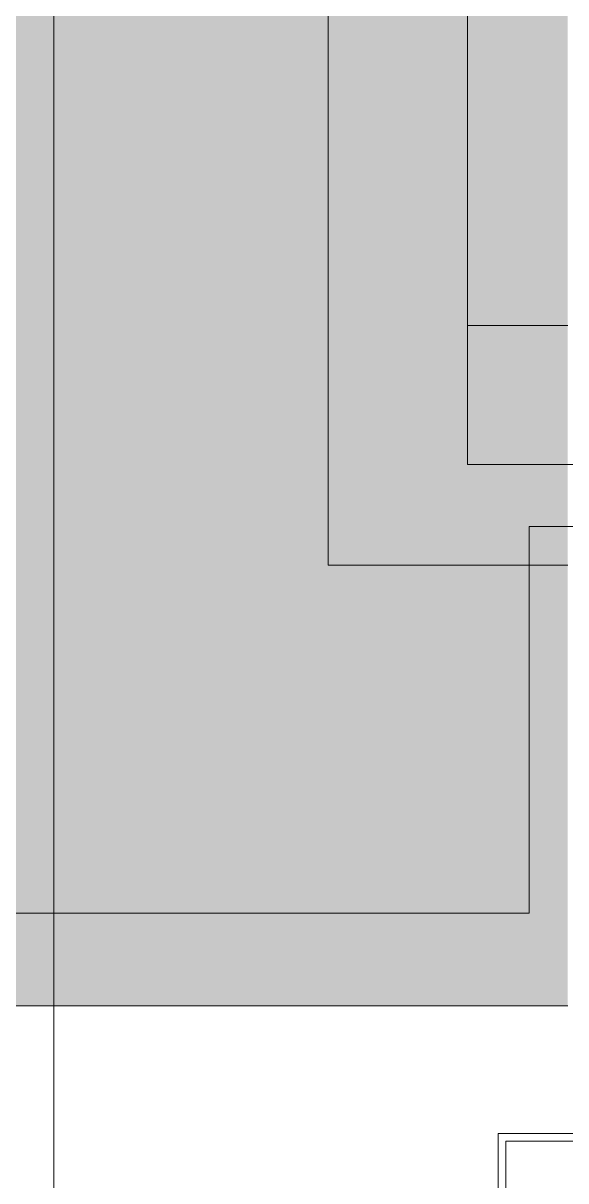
# Model space of a CAD drawing. Header units: metres. Extents: x -4 to 206, y -18 to 45.
# Drawn here: x 42.26 to 42.963, y -11.81 to -10.313 of the extents above; entities that cross this region are included whole.
import ezdxf

# ---------------------------------------------------------------- set-up
doc = ezdxf.new("R2010")
doc.units = ezdxf.units.M
doc.header["$MEASUREMENT"] = 0
doc.linetypes.add('Schnittlinie', pattern=[0.006, 0.003, -0.0015, 0, -0.0015])
doc.linetypes.add('Strichlinie eng', pattern=[0.002, 0.0015, -0.0005])
for name, color, linetype in [('3._DD PP STG2_4_000 Achsraster', 7, 'Continuous'), ('3._DD PP STG2_4_110 Wand Aussen', 7, 'Continuous'), ('3._DD PP STG2_4_210 Decke', 7, 'Continuous'), ('3._DD PP STG2_4_220 Bodenaufbau - Außen_ Gefälle', 7, 'Continuous'), ('3._DD PP STG2_4_310 Dachkonstruktion massiv', 7, 'Continuous'), ('3._DD PP STG2_4_330 Dachaufbau', 7, 'Continuous')]:
    doc.layers.add(name, color=color, linetype=linetype)

msp = doc.modelspace()

# ---------------------------------------------------------------- hatches: boundary and pattern name
at = {"layer": '3._DD PP STG2_4_330 Dachaufbau', "linetype": 'Continuous', "lineweight": 0, "true_color": 0x000000}
msp.add_hatch(color=18, dxfattribs=at).paths.add_polyline_path([(42.965, -10.0687), (37.465, -10.0687), (37.465, -11.5837), (38.2499, -11.5837), (38.2499, -10.622), (39.1919, -10.622), (39.1919, -11.5837), (40.5499, -11.5837), (40.5499, -10.622), (41.4919, -10.622), (41.4919, -11.5837), (42.965, -11.5837)])

# ---------------------------------------------------------------- linework, layer by layer
at = {"layer": '3._DD PP STG2_4_000 Achsraster', "color": 5, "linetype": 'Continuous', "lineweight": 0, "ltscale": 1000}
msp.add_line((42.3, 1.9963), (42.3, -16.0037), dxfattribs=at)
at = {"layer": '3._DD PP STG2_4_110 Wand Aussen', "color": 8, "linetype": 'Schnittlinie', "lineweight": 13, "ltscale": 1000, "flags": 128}
for points in [[(42.655, -9.5687), (42.655, -11.0137)], [(42.835, -11.0137), (42.655, -11.0137)], [(42.84, -11.0137), (42.835, -11.0137)], [(42.96, -11.0137), (42.84, -11.0137)], [(42.965, -11.0137), (42.96, -11.0137)]]:
    msp.add_lwpolyline(points, dxfattribs=at)
at = {"layer": '3._DD PP STG2_4_210 Decke', "color": 7, "linetype": 'Continuous', "lineweight": 13, "ltscale": 1000, "true_color": 0xf4f4f4, "flags": 128}
msp.add_lwpolyline([(33.7568, -11.4636), (33.759, -13.2537), (37.385, -13.2537), (37.385, -12.6087), (42.5891, -12.6087), (42.885, -12.5662), (42.885, -11.7587), (48.205, -11.7587), (48.205, -11.1337), (51.7609, -11.1337), (51.7654, -10.0637), (45.765, -10.0637), (45.765, -10.9637), (42.915, -10.9637), (42.915, -11.4636)], close=True, dxfattribs=at)
at = {"layer": '3._DD PP STG2_4_220 Bodenaufbau - Außen_ Gefälle', "color": 7, "linetype": 'Continuous', "lineweight": 13, "ltscale": 1000, "true_color": 0xf4f4f4, "flags": 128}
msp.add_lwpolyline([(33.759, -13.2437), (37.145, -13.2437), (37.145, -12.5987), (39.935, -12.5987), (42.389, -12.5987), (42.875, -12.5289), (42.875, -11.7487), (45.815, -11.7487), (48.195, -11.7487), (48.195, -11.1237), (51.7609, -11.1237), (51.7654, -10.0637), (45.765, -10.0637), (45.765, -10.9637), (42.915, -10.9637), (42.915, -11.4636), (33.7568, -11.4636)], close=True, dxfattribs=at)
at = {"layer": '3._DD PP STG2_4_310 Dachkonstruktion massiv', "color": 255, "linetype": 'Strichlinie eng', "lineweight": 13, "ltscale": 1000, "flags": 128}
for points in [[(42.8351, -10.8837), (42.8351, -10.215)], [(42.8351, -10.8837), (42.8351, -10.7037)], [(42.965, -10.7037), (42.8351, -10.7037)], [(42.8351, -10.8837), (42.965, -10.8837)], [(43.2161, -10.8837), (42.8351, -10.8837)]]:
    msp.add_lwpolyline(points, dxfattribs=at)
at = {"layer": '3._DD PP STG2_4_330 Dachaufbau', "color": 7, "linetype": 'Continuous', "lineweight": 18, "ltscale": 1000, "flags": 128}
msp.add_lwpolyline([(42.965, -11.5837), (41.4919, -11.5837)], dxfattribs=at)

doc.saveas('drawing.dxf')
